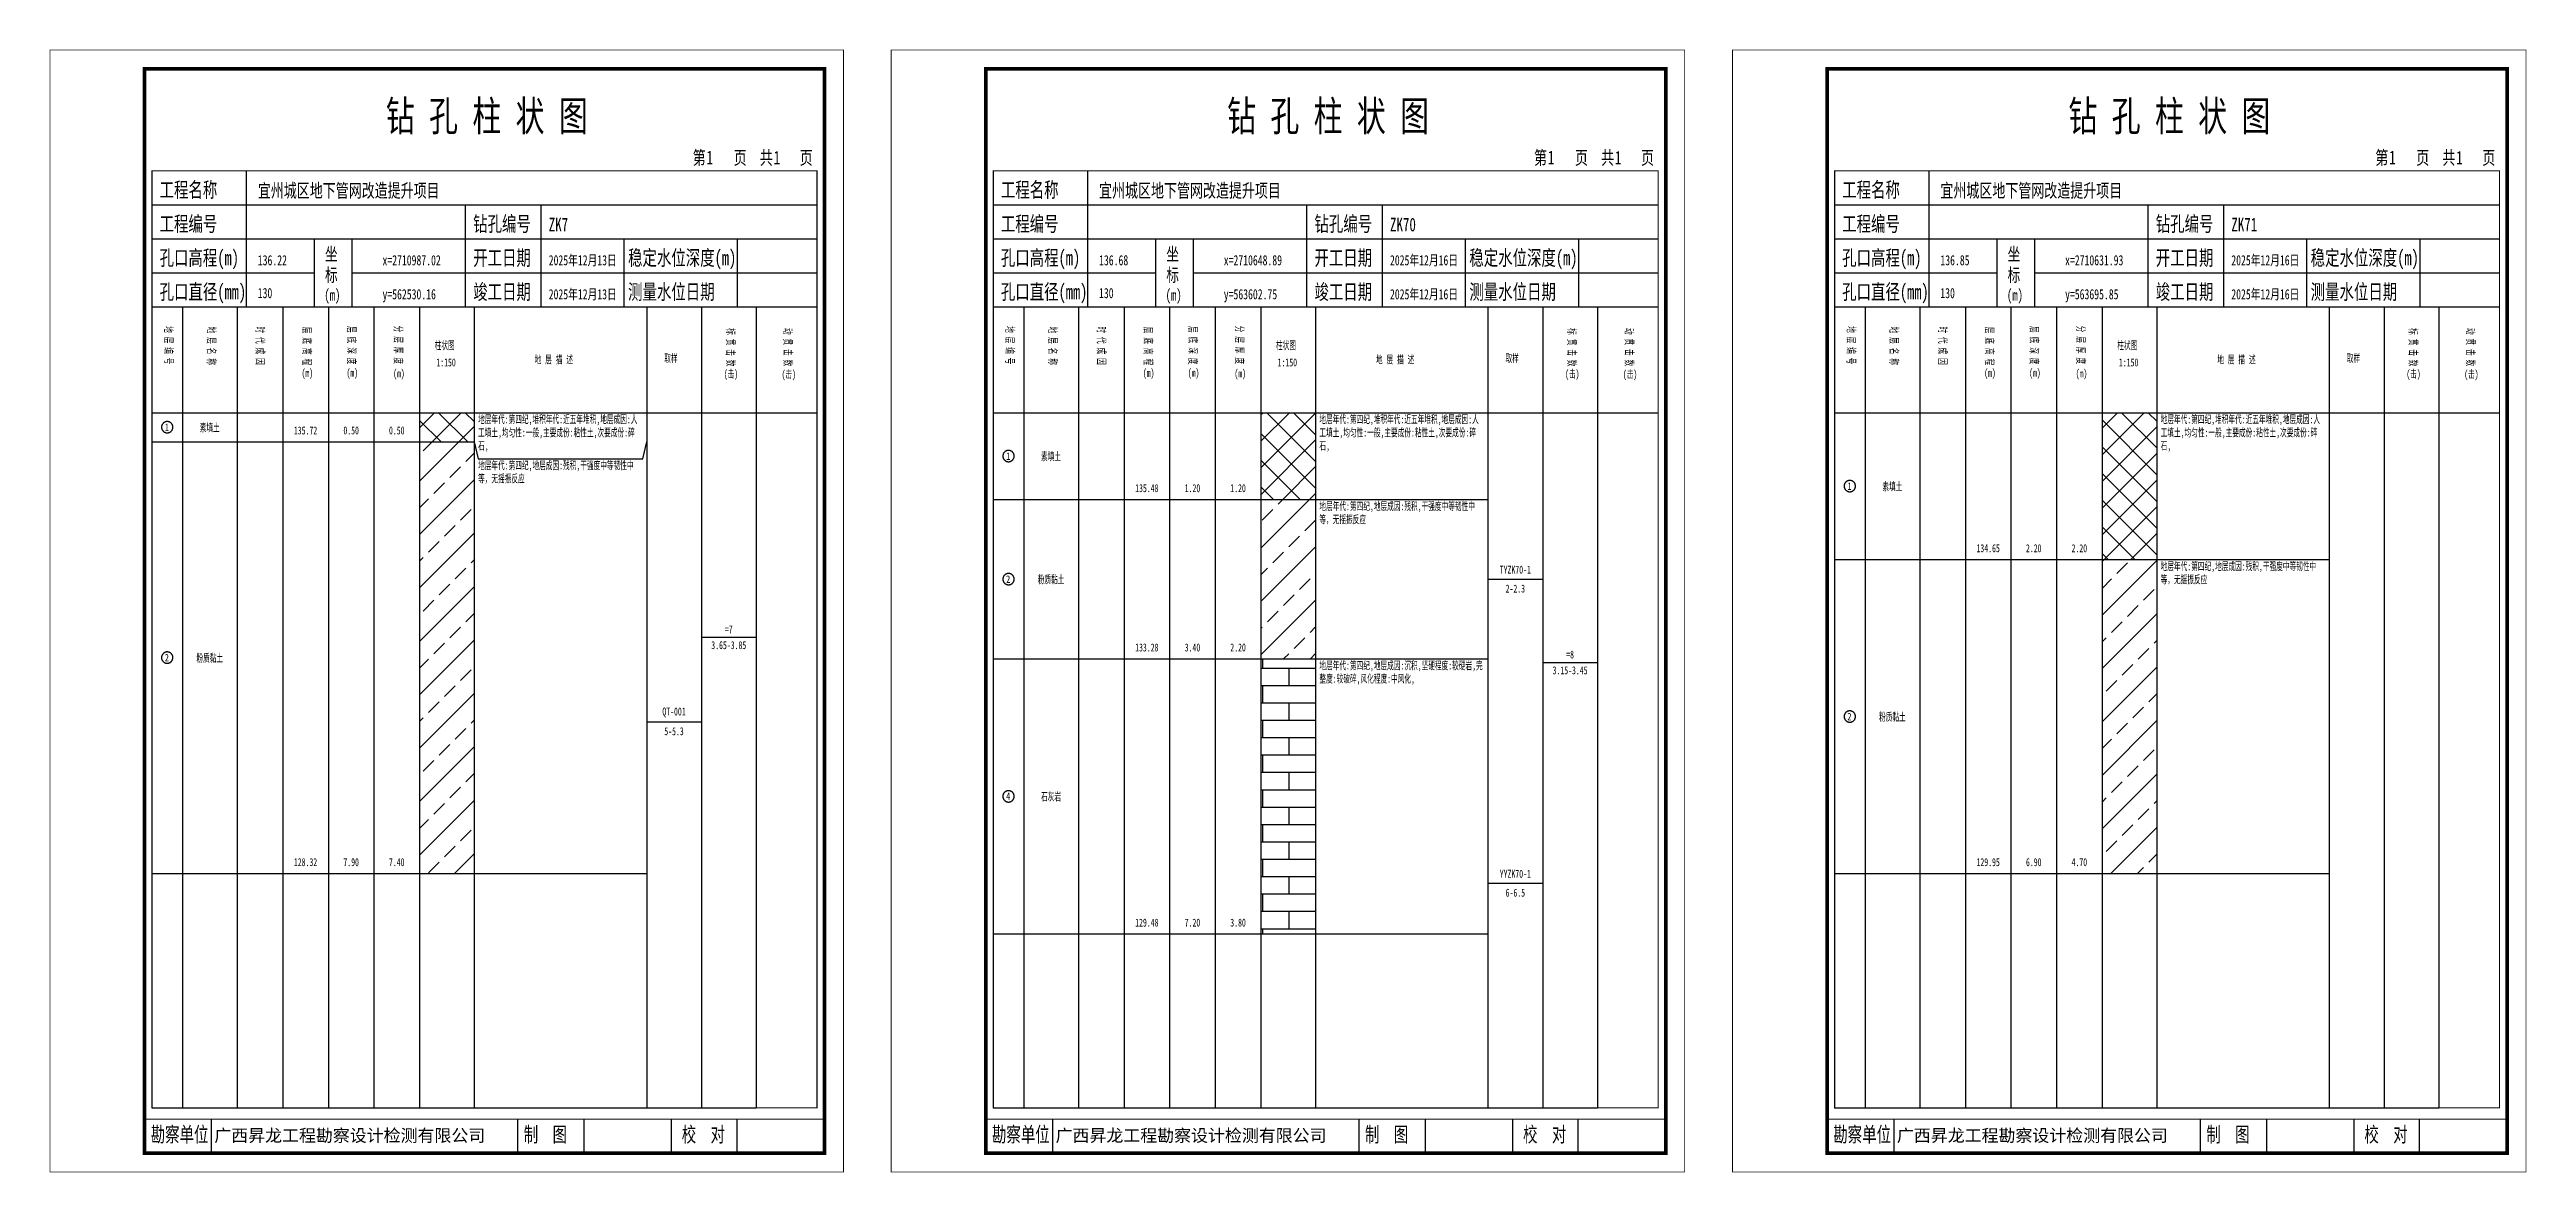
# Model space of a CAD drawing. Header units: millimetres. Extents: x 0 to 2711117, y 0 to 567555.
# Drawn here: x 74600 to 75255, y 0 to 297 of the extents above; entities that cross this region are included whole.
import ezdxf
from ezdxf.enums import TextEntityAlignment as Align

# ---------------------------------------------------------------- set-up
doc = ezdxf.new("R2010")
doc.units = ezdxf.units.MM
doc.layers.add('GICAD_POU_TEXTS', color=7, linetype='Continuous')
doc.layers.add('勘察点图例', color=7, linetype='Continuous')
doc.styles.add('HEAD_FONT', font='simfang.ttf', dxfattribs={"width": 0.6})
doc.styles.add('HEAD_FONT2', font='simfang.ttf', dxfattribs={"width": 0.6})
doc.styles.add('HT', font='simhei.ttf')
doc.styles.add('LZ_FONT', font='simfang.ttf', dxfattribs={"width": 0.7, "height": 8})
doc.styles.add('成果图图块', font='simfang.ttf', dxfattribs={"height": 2.5})
doc.styles.add('成果图表体', font='simfang.ttf', dxfattribs={"width": 0.6, "height": 2.1})
pattern_1 = [(45, (0, 0), (-3.5355339, 3.5355339), []), (135, (0, 0), (-3.5355339, -3.5355339), [])]
pattern_2 = [(45, (0, 0), (-7.0710678, 7.0710678), []), (45, (7.071, 0), (-7.0710678, 7.0710678), [4, -2])]

# ---------------------------------------------------------------- blocks, each defined once
blk = doc.blocks.new('ZK7')
for p, q in [((52, 229), (52, 265)), ((27, 256), (203, 256)), ((110, 229), (110, 256)), ((130, 229), (130, 256)), ((27, 247), (203, 247)), ((70, 229), (70, 247)), ((80, 229), (80, 247)), ((152, 229), (152, 247)), ((182, 229), (182, 247)), ((27, 238), (70, 238)), ((80, 238), (203, 238)), ((27, 229), (35.05, 229)), ((35.05, 229), (35.05, 17)), ((35.05, 229), (49.53, 229)), ((49.53, 229), (49.53, 17)), ((49.53, 229), (61.6, 229)), ((61.6, 229), (61.6, 17)), ((61.6, 229), (73.68, 229)), ((73.68, 229), (73.68, 17)), ((73.68, 229), (85.75, 229)), ((85.75, 229), (85.75, 17)), ((85.75, 229), (97.82, 229)), ((97.82, 229), (97.82, 17)), ((97.82, 229), (112.3, 229)), ((112.3, 229), (112.3, 17)), ((112.3, 229), (157.93, 229)), ((157.93, 229), (157.93, 17)), ((157.93, 229), (172.42, 229)), ((172.42, 229), (172.42, 17)), ((172.42, 229), (186.9, 229)), ((186.9, 229), (186.9, 17)), ((186.9, 229), (203, 229)), ((27, 201), (203, 201)), ((27, 17), (35.05, 17)), ((35.05, 17), (49.53, 17)), ((42.74, 4.95), (42.74, 13.95)), ((42.74, 4.95), (42.74, 13.95)), ((49.53, 17), (61.6, 17)), ((61.6, 17), (73.68, 17)), ((73.68, 17), (85.75, 17)), ((85.75, 17), (97.82, 17)), ((97.82, 17), (112.3, 17)), ((112.3, 17), (157.93, 17)), ((123.83, 4.95), (123.83, 13.95)), ((141.38, 4.95), (141.38, 13.95)), ((157.93, 17), (172.42, 17)), ((164.48, 4.95), (164.48, 13.95)), ((172.42, 17), (186.9, 17)), ((181.84, 4.95), (181.84, 13.95)), ((181.84, 4.95), (181.84, 13.95))]:
    blk.add_line(p, q)
for points, const_width in [([(0, 0), (210, 0), (210, 297), (0, 297)], 0.25), ([(25, 5), (205, 5), (205, 292), (25, 292)], 1), ([(27, 265), (203, 265), (203, 17), (27, 17)], 0.3)]:
    blk.add_lwpolyline(points, close=True, dxfattribs=dict(const_width=const_width))
at = {"const_width": 0.3}
for points in [[(27, 229), (203, 229)], [(25, 14), (205, 14)]]:
    blk.add_lwpolyline(points, dxfattribs=at)
at = {"style": 'LZ_FONT', "width": 0.7}
for s, height, p in [('钻 孔 柱 状 图', 8, (88.9, 275.54)), ('第', 3.6, (170.12, 266.7)), ('1', 3.6, (173.78, 266.75)), ('页', 3.6, (180.96, 266.7)), ('共', 3.6, (187.88, 266.7)), ('1', 3.6, (191.54, 266.7)), ('页', 3.6, (198.44, 266.7)), ('工程名称', 4, (29, 258)), ('宜州城区地下管网改造提升项目', 3.6, (55, 258)), ('工程编号', 4, (29, 249)), ('钻孔编号', 4, (112, 249)), ('ZK7', 3.6, (132, 249)), ('孔口高程(m)', 4, (29, 240)), ('136.22', 2.7, (55, 240)), ('坐', 3.5, (72.79, 241.24)), ('x=2710987.02', 2.7, (88, 240)), ('开工日期', 4, (112, 240)), ('2025年12月13日', 2.7, (132, 240)), ('稳定水位深度(m)', 4, (153, 240)), ('标', 3.5, (72.79, 235.7)), ('孔口直径(mm)', 4, (29, 231)), ('130', 2.7, (54.98, 231.31)), ('(m) ', 3, (72.59, 230.65)), ('y=562530.16', 2.7, (88, 231)), ('竣工日期', 4, (112, 231)), ('2025年12月13日', 2.7, (132, 231)), ('测量水位日期', 4, (153, 231)), ('勘察单位', 4, (26.65, 7.95)), ('制  图', 4, (125.4, 7.95)), ('校  对', 4, (167.22, 7.95))]:
    blk.add_text(s, height=height, dxfattribs=at).set_placement(p)
at = {"style": 'HT'}
blk.add_text('广西昇龙工程勘察设计检测有限公司', height=3.2865, dxfattribs=at).set_placement((43.48, 8.02))
at = {"char_height": 2.1, "width": 22.806, "attachment_point": 1, "rotation": 270, "style": 'HEAD_FONT'}
for s, insert in [('地 层 编 号', (32.46, 223.92)), ('地 层 名 称', (43.79, 223.76)), ('时 代 成 因', (56.67, 223.83)), ('层 底 高 程', (69.07, 223.71)), ('层 底 深 度', (80.9, 223.91)), ('分 层 厚 度', (93.26, 224.01)), ('标 贯 击 数', (181.21, 223.37)), ('动 贯 击 数', (196.38, 223.43))]:
    blk.add_mtext(s, dxfattribs=dict(at, insert=insert))
at = {"char_height": 2.1, "attachment_point": 1}
for s, insert, width, style in [('柱状图', (101.82, 219.87), 7.855, 'HEAD_FONT2'), ('地 层 描 述', (128.29, 216.11), 22.0781, 'HEAD_FONT2'), ('取样', (162.58, 216.44), 7.855, 'HEAD_FONT2'), ('(m)', (66.58, 212.56), 4.7944, 'HEAD_FONT'), ('(m)', (78.47, 212.61), 4.7944, 'HEAD_FONT'), ('(m)', (90.81, 212.43), 4.7944, 'HEAD_FONT'), ('1:150', (102.26, 215.36), 6.9223, 'HEAD_FONT2'), ('(击)', (178.33, 212.31), 7.855, 'HEAD_FONT2'), ('(击)', (193.64, 212.22), 7.855, 'HEAD_FONT2')]:
    blk.add_mtext(s, dxfattribs=dict(at, insert=insert, width=width, style=style))
blk = doc.blocks.new('ZK7_0')
at = {"color": 7}
blk.add_polyline3d([(-1.5, 0.02, 0), (-1.5, -0.06, 0), (-1.49, -0.13, 0), (-1.48, -0.2, 0), (-1.47, -0.28, 0), (-1.46, -0.35, 0), (-1.44, -0.42, 0), (-1.41, -0.49, 0), (-1.39, -0.56, 0), (-1.36, -0.63, 0), (-1.32, -0.69, 0), (-1.29, -0.76, 0), (-1.25, -0.82, 0), (-1.2, -0.88, 0), (-1.16, -0.94, 0), (-1.11, -0.99, 0), (-1.06, -1.04, 0), (-1.01, -1.1, 0), (-0.95, -1.14, 0), (-0.89, -1.19, 0), (-0.83, -1.23, 0), (-0.77, -1.27, 0), (-0.71, -1.31, 0), (-0.64, -1.34, 0), (-0.57, -1.37, 0), (-0.51, -1.4, 0), (-0.44, -1.42, 0), (-0.36, -1.44, 0), (-0.29, -1.46, 0), (-0.22, -1.47, 0), (-0.15, -1.48, 0), (-0.07, -1.48, 0), (0, -1.48, 0), (0.07, -1.48, 0), (0.15, -1.48, 0), (0.22, -1.47, 0), (0.29, -1.46, 0), (0.36, -1.44, 0), (0.44, -1.42, 0), (0.51, -1.4, 0), (0.57, -1.37, 0), (0.64, -1.34, 0), (0.71, -1.31, 0), (0.77, -1.27, 0), (0.83, -1.23, 0), (0.89, -1.19, 0), (0.95, -1.14, 0), (1.01, -1.1, 0), (1.06, -1.04, 0), (1.11, -0.99, 0), (1.16, -0.94, 0), (1.2, -0.88, 0), (1.25, -0.82, 0), (1.29, -0.76, 0), (1.32, -0.69, 0), (1.36, -0.63, 0), (1.39, -0.56, 0), (1.41, -0.49, 0), (1.44, -0.42, 0), (1.46, -0.35, 0), (1.47, -0.28, 0), (1.48, -0.2, 0), (1.49, -0.13, 0), (1.5, -0.06, 0), (1.5, 0.02, 0), (1.5, 0.09, 0), (1.49, 0.16, 0), (1.48, 0.24, 0), (1.47, 0.31, 0), (1.46, 0.38, 0), (1.44, 0.45, 0), (1.41, 0.52, 0), (1.39, 0.59, 0), (1.36, 0.66, 0), (1.32, 0.72, 0), (1.29, 0.79, 0), (1.25, 0.85, 0), (1.2, 0.91, 0), (1.16, 0.97, 0), (1.11, 1.02, 0), (1.06, 1.08, 0), (1.01, 1.13, 0), (0.95, 1.18, 0), (0.89, 1.22, 0), (0.83, 1.26, 0), (0.77, 1.3, 0), (0.71, 1.34, 0), (0.64, 1.37, 0), (0.57, 1.4, 0), (0.51, 1.43, 0), (0.44, 1.45, 0), (0.36, 1.47, 0), (0.29, 1.49, 0), (0.22, 1.5, 0), (0.15, 1.51, 0), (0.07, 1.51, 0), (0, 1.52, 0), (-0.07, 1.51, 0), (-0.15, 1.51, 0), (-0.22, 1.5, 0), (-0.29, 1.49, 0), (-0.36, 1.47, 0), (-0.44, 1.45, 0), (-0.51, 1.43, 0), (-0.57, 1.4, 0), (-0.64, 1.37, 0), (-0.71, 1.34, 0), (-0.77, 1.3, 0), (-0.83, 1.26, 0), (-0.89, 1.22, 0), (-0.95, 1.18, 0), (-1.01, 1.13, 0), (-1.06, 1.08, 0), (-1.11, 1.02, 0), (-1.16, 0.97, 0), (-1.2, 0.91, 0), (-1.25, 0.85, 0), (-1.29, 0.79, 0), (-1.32, 0.72, 0), (-1.36, 0.66, 0), (-1.39, 0.59, 0), (-1.41, 0.52, 0), (-1.44, 0.45, 0), (-1.46, 0.38, 0), (-1.47, 0.31, 0), (-1.48, 0.24, 0), (-1.49, 0.16, 0), (-1.5, 0.09, 0), (-1.5, 0.02, 0)], dxfattribs=at)
at = {"layer": 'GICAD_POU_TEXTS', "color": 7, "style": '成果图图块', "width": 0.7}
blk.add_text('1', height=2, dxfattribs=at).set_placement((-0.09, -0.99), align=Align.CENTER)
blk = doc.blocks.new('ZK7_1')
at = {"color": 7}
blk.add_polyline3d([(-1.5, 0.02, 0), (-1.5, -0.06, 0), (-1.49, -0.13, 0), (-1.48, -0.2, 0), (-1.47, -0.28, 0), (-1.46, -0.35, 0), (-1.44, -0.42, 0), (-1.41, -0.49, 0), (-1.39, -0.56, 0), (-1.36, -0.63, 0), (-1.32, -0.69, 0), (-1.29, -0.76, 0), (-1.25, -0.82, 0), (-1.2, -0.88, 0), (-1.16, -0.94, 0), (-1.11, -0.99, 0), (-1.06, -1.04, 0), (-1.01, -1.1, 0), (-0.95, -1.14, 0), (-0.89, -1.19, 0), (-0.83, -1.23, 0), (-0.77, -1.27, 0), (-0.71, -1.31, 0), (-0.64, -1.34, 0), (-0.57, -1.37, 0), (-0.51, -1.4, 0), (-0.44, -1.42, 0), (-0.36, -1.44, 0), (-0.29, -1.46, 0), (-0.22, -1.47, 0), (-0.15, -1.48, 0), (-0.07, -1.48, 0), (0, -1.48, 0), (0.07, -1.48, 0), (0.15, -1.48, 0), (0.22, -1.47, 0), (0.29, -1.46, 0), (0.36, -1.44, 0), (0.44, -1.42, 0), (0.51, -1.4, 0), (0.57, -1.37, 0), (0.64, -1.34, 0), (0.71, -1.31, 0), (0.77, -1.27, 0), (0.83, -1.23, 0), (0.89, -1.19, 0), (0.95, -1.14, 0), (1.01, -1.1, 0), (1.06, -1.04, 0), (1.11, -0.99, 0), (1.16, -0.94, 0), (1.2, -0.88, 0), (1.25, -0.82, 0), (1.29, -0.76, 0), (1.32, -0.69, 0), (1.36, -0.63, 0), (1.39, -0.56, 0), (1.41, -0.49, 0), (1.44, -0.42, 0), (1.46, -0.35, 0), (1.47, -0.28, 0), (1.48, -0.2, 0), (1.49, -0.13, 0), (1.5, -0.06, 0), (1.5, 0.02, 0), (1.5, 0.09, 0), (1.49, 0.16, 0), (1.48, 0.24, 0), (1.47, 0.31, 0), (1.46, 0.38, 0), (1.44, 0.45, 0), (1.41, 0.52, 0), (1.39, 0.59, 0), (1.36, 0.66, 0), (1.32, 0.72, 0), (1.29, 0.79, 0), (1.25, 0.85, 0), (1.2, 0.91, 0), (1.16, 0.97, 0), (1.11, 1.02, 0), (1.06, 1.08, 0), (1.01, 1.13, 0), (0.95, 1.18, 0), (0.89, 1.22, 0), (0.83, 1.26, 0), (0.77, 1.3, 0), (0.71, 1.34, 0), (0.64, 1.37, 0), (0.57, 1.4, 0), (0.51, 1.43, 0), (0.44, 1.45, 0), (0.36, 1.47, 0), (0.29, 1.49, 0), (0.22, 1.5, 0), (0.15, 1.51, 0), (0.07, 1.51, 0), (0, 1.52, 0), (-0.07, 1.51, 0), (-0.15, 1.51, 0), (-0.22, 1.5, 0), (-0.29, 1.49, 0), (-0.36, 1.47, 0), (-0.44, 1.45, 0), (-0.51, 1.43, 0), (-0.57, 1.4, 0), (-0.64, 1.37, 0), (-0.71, 1.34, 0), (-0.77, 1.3, 0), (-0.83, 1.26, 0), (-0.89, 1.22, 0), (-0.95, 1.18, 0), (-1.01, 1.13, 0), (-1.06, 1.08, 0), (-1.11, 1.02, 0), (-1.16, 0.97, 0), (-1.2, 0.91, 0), (-1.25, 0.85, 0), (-1.29, 0.79, 0), (-1.32, 0.72, 0), (-1.36, 0.66, 0), (-1.39, 0.59, 0), (-1.41, 0.52, 0), (-1.44, 0.45, 0), (-1.46, 0.38, 0), (-1.47, 0.31, 0), (-1.48, 0.24, 0), (-1.49, 0.16, 0), (-1.5, 0.09, 0), (-1.5, 0.02, 0)], dxfattribs=at)
at = {"layer": 'GICAD_POU_TEXTS', "color": 7, "style": '成果图图块', "width": 0.7}
blk.add_text('2', height=2, dxfattribs=at).set_placement((-0.09, -0.99), align=Align.CENTER)
blk = doc.blocks.new('ZK70')
for p, q in [((52, 229), (52, 265)), ((27, 256), (203, 256)), ((110, 229), (110, 256)), ((130, 229), (130, 256)), ((27, 247), (203, 247)), ((70, 229), (70, 247)), ((80, 229), (80, 247)), ((152, 229), (152, 247)), ((182, 229), (182, 247)), ((27, 238), (70, 238)), ((80, 238), (203, 238)), ((27, 229), (35.05, 229)), ((35.05, 229), (35.05, 17)), ((35.05, 229), (49.53, 229)), ((49.53, 229), (49.53, 17)), ((49.53, 229), (61.6, 229)), ((61.6, 229), (61.6, 17)), ((61.6, 229), (73.68, 229)), ((73.68, 229), (73.68, 17)), ((73.68, 229), (85.75, 229)), ((85.75, 229), (85.75, 17)), ((85.75, 229), (97.82, 229)), ((97.82, 229), (97.82, 17)), ((97.82, 229), (112.3, 229)), ((112.3, 229), (112.3, 17)), ((112.3, 229), (157.93, 229)), ((157.93, 229), (157.93, 17)), ((157.93, 229), (172.42, 229)), ((172.42, 229), (172.42, 17)), ((172.42, 229), (186.9, 229)), ((186.9, 229), (186.9, 17)), ((186.9, 229), (203, 229)), ((27, 201), (203, 201)), ((27, 17), (35.05, 17)), ((35.05, 17), (49.53, 17)), ((42.74, 4.95), (42.74, 13.95)), ((42.74, 4.95), (42.74, 13.95)), ((49.53, 17), (61.6, 17)), ((61.6, 17), (73.68, 17)), ((73.68, 17), (85.75, 17)), ((85.75, 17), (97.82, 17)), ((97.82, 17), (112.3, 17)), ((112.3, 17), (157.93, 17)), ((123.83, 4.95), (123.83, 13.95)), ((141.38, 4.95), (141.38, 13.95)), ((157.93, 17), (172.42, 17)), ((164.48, 4.95), (164.48, 13.95)), ((172.42, 17), (186.9, 17)), ((181.84, 4.95), (181.84, 13.95)), ((181.84, 4.95), (181.84, 13.95))]:
    blk.add_line(p, q)
for points, const_width in [([(0, 0), (210, 0), (210, 297), (0, 297)], 0.25), ([(25, 5), (205, 5), (205, 292), (25, 292)], 1), ([(27, 265), (203, 265), (203, 17), (27, 17)], 0.3)]:
    blk.add_lwpolyline(points, close=True, dxfattribs=dict(const_width=const_width))
at = {"const_width": 0.3}
for points in [[(27, 229), (203, 229)], [(25, 14), (205, 14)]]:
    blk.add_lwpolyline(points, dxfattribs=at)
at = {"style": 'LZ_FONT', "width": 0.7}
for s, height, p in [('钻 孔 柱 状 图', 8, (88.9, 275.54)), ('第', 3.6, (170.12, 266.7)), ('1', 3.6, (173.78, 266.75)), ('页', 3.6, (180.96, 266.7)), ('共', 3.6, (187.88, 266.7)), ('1', 3.6, (191.54, 266.7)), ('页', 3.6, (198.44, 266.7)), ('工程名称', 4, (29, 258)), ('宜州城区地下管网改造提升项目', 3.6, (55, 258)), ('工程编号', 4, (29, 249)), ('钻孔编号', 4, (112, 249)), ('ZK70', 3.6, (132, 249)), ('孔口高程(m)', 4, (29, 240)), ('136.68', 2.7, (55, 240)), ('坐', 3.5, (72.79, 241.24)), ('x=2710648.89', 2.7, (88, 240)), ('开工日期', 4, (112, 240)), ('2025年12月16日', 2.7, (132, 240)), ('稳定水位深度(m)', 4, (153, 240)), ('标', 3.5, (72.79, 235.7)), ('孔口直径(mm)', 4, (29, 231)), ('130', 2.7, (54.98, 231.31)), ('(m) ', 3, (72.59, 230.65)), ('y=563602.75', 2.7, (88, 231)), ('竣工日期', 4, (112, 231)), ('2025年12月16日', 2.7, (132, 231)), ('测量水位日期', 4, (153, 231)), ('勘察单位', 4, (26.65, 7.95)), ('制  图', 4, (125.4, 7.95)), ('校  对', 4, (167.22, 7.95))]:
    blk.add_text(s, height=height, dxfattribs=at).set_placement(p)
at = {"style": 'HT'}
blk.add_text('广西昇龙工程勘察设计检测有限公司', height=3.2865, dxfattribs=at).set_placement((43.48, 8.02))
at = {"char_height": 2.1, "width": 22.806, "attachment_point": 1, "rotation": 270, "style": 'HEAD_FONT'}
for s, insert in [('地 层 编 号', (32.46, 223.92)), ('地 层 名 称', (43.79, 223.76)), ('时 代 成 因', (56.67, 223.83)), ('层 底 高 程', (69.07, 223.71)), ('层 底 深 度', (80.9, 223.91)), ('分 层 厚 度', (93.26, 224.01)), ('标 贯 击 数', (181.21, 223.37)), ('动 贯 击 数', (196.38, 223.43))]:
    blk.add_mtext(s, dxfattribs=dict(at, insert=insert))
at = {"char_height": 2.1, "attachment_point": 1}
for s, insert, width, style in [('柱状图', (101.82, 219.87), 7.855, 'HEAD_FONT2'), ('地 层 描 述', (128.29, 216.11), 22.0781, 'HEAD_FONT2'), ('取样', (162.58, 216.44), 7.855, 'HEAD_FONT2'), ('(m)', (66.58, 212.56), 4.7944, 'HEAD_FONT'), ('(m)', (78.47, 212.61), 4.7944, 'HEAD_FONT'), ('(m)', (90.81, 212.43), 4.7944, 'HEAD_FONT'), ('1:150', (102.26, 215.36), 6.9223, 'HEAD_FONT2'), ('(击)', (178.33, 212.31), 7.855, 'HEAD_FONT2'), ('(击)', (193.64, 212.22), 7.855, 'HEAD_FONT2')]:
    blk.add_mtext(s, dxfattribs=dict(at, insert=insert, width=width, style=style))
blk = doc.blocks.new('ZK70_0')
at = {"color": 7}
blk.add_polyline3d([(-1.5, 0.02, 0), (-1.5, -0.06, 0), (-1.49, -0.13, 0), (-1.48, -0.2, 0), (-1.47, -0.28, 0), (-1.46, -0.35, 0), (-1.44, -0.42, 0), (-1.41, -0.49, 0), (-1.39, -0.56, 0), (-1.36, -0.63, 0), (-1.32, -0.69, 0), (-1.29, -0.76, 0), (-1.25, -0.82, 0), (-1.2, -0.88, 0), (-1.16, -0.94, 0), (-1.11, -0.99, 0), (-1.06, -1.04, 0), (-1.01, -1.1, 0), (-0.95, -1.14, 0), (-0.89, -1.19, 0), (-0.83, -1.23, 0), (-0.77, -1.27, 0), (-0.71, -1.31, 0), (-0.64, -1.34, 0), (-0.57, -1.37, 0), (-0.51, -1.4, 0), (-0.44, -1.42, 0), (-0.36, -1.44, 0), (-0.29, -1.46, 0), (-0.22, -1.47, 0), (-0.15, -1.48, 0), (-0.07, -1.48, 0), (0, -1.48, 0), (0.07, -1.48, 0), (0.15, -1.48, 0), (0.22, -1.47, 0), (0.29, -1.46, 0), (0.36, -1.44, 0), (0.44, -1.42, 0), (0.51, -1.4, 0), (0.57, -1.37, 0), (0.64, -1.34, 0), (0.71, -1.31, 0), (0.77, -1.27, 0), (0.83, -1.23, 0), (0.89, -1.19, 0), (0.95, -1.14, 0), (1.01, -1.1, 0), (1.06, -1.04, 0), (1.11, -0.99, 0), (1.16, -0.94, 0), (1.2, -0.88, 0), (1.25, -0.82, 0), (1.29, -0.76, 0), (1.32, -0.69, 0), (1.36, -0.63, 0), (1.39, -0.56, 0), (1.41, -0.49, 0), (1.44, -0.42, 0), (1.46, -0.35, 0), (1.47, -0.28, 0), (1.48, -0.2, 0), (1.49, -0.13, 0), (1.5, -0.06, 0), (1.5, 0.02, 0), (1.5, 0.09, 0), (1.49, 0.16, 0), (1.48, 0.24, 0), (1.47, 0.31, 0), (1.46, 0.38, 0), (1.44, 0.45, 0), (1.41, 0.52, 0), (1.39, 0.59, 0), (1.36, 0.66, 0), (1.32, 0.72, 0), (1.29, 0.79, 0), (1.25, 0.85, 0), (1.2, 0.91, 0), (1.16, 0.97, 0), (1.11, 1.02, 0), (1.06, 1.08, 0), (1.01, 1.13, 0), (0.95, 1.18, 0), (0.89, 1.22, 0), (0.83, 1.26, 0), (0.77, 1.3, 0), (0.71, 1.34, 0), (0.64, 1.37, 0), (0.57, 1.4, 0), (0.51, 1.43, 0), (0.44, 1.45, 0), (0.36, 1.47, 0), (0.29, 1.49, 0), (0.22, 1.5, 0), (0.15, 1.51, 0), (0.07, 1.51, 0), (0, 1.52, 0), (-0.07, 1.51, 0), (-0.15, 1.51, 0), (-0.22, 1.5, 0), (-0.29, 1.49, 0), (-0.36, 1.47, 0), (-0.44, 1.45, 0), (-0.51, 1.43, 0), (-0.57, 1.4, 0), (-0.64, 1.37, 0), (-0.71, 1.34, 0), (-0.77, 1.3, 0), (-0.83, 1.26, 0), (-0.89, 1.22, 0), (-0.95, 1.18, 0), (-1.01, 1.13, 0), (-1.06, 1.08, 0), (-1.11, 1.02, 0), (-1.16, 0.97, 0), (-1.2, 0.91, 0), (-1.25, 0.85, 0), (-1.29, 0.79, 0), (-1.32, 0.72, 0), (-1.36, 0.66, 0), (-1.39, 0.59, 0), (-1.41, 0.52, 0), (-1.44, 0.45, 0), (-1.46, 0.38, 0), (-1.47, 0.31, 0), (-1.48, 0.24, 0), (-1.49, 0.16, 0), (-1.5, 0.09, 0), (-1.5, 0.02, 0)], dxfattribs=at)
at = {"layer": 'GICAD_POU_TEXTS', "color": 7, "style": '成果图图块', "width": 0.7}
blk.add_text('1', height=2, dxfattribs=at).set_placement((-0.09, -0.99), align=Align.CENTER)
blk = doc.blocks.new('ZK70_1')
at = {"color": 7}
blk.add_polyline3d([(-1.5, 0.02, 0), (-1.5, -0.06, 0), (-1.49, -0.13, 0), (-1.48, -0.2, 0), (-1.47, -0.28, 0), (-1.46, -0.35, 0), (-1.44, -0.42, 0), (-1.41, -0.49, 0), (-1.39, -0.56, 0), (-1.36, -0.63, 0), (-1.32, -0.69, 0), (-1.29, -0.76, 0), (-1.25, -0.82, 0), (-1.2, -0.88, 0), (-1.16, -0.94, 0), (-1.11, -0.99, 0), (-1.06, -1.04, 0), (-1.01, -1.1, 0), (-0.95, -1.14, 0), (-0.89, -1.19, 0), (-0.83, -1.23, 0), (-0.77, -1.27, 0), (-0.71, -1.31, 0), (-0.64, -1.34, 0), (-0.57, -1.37, 0), (-0.51, -1.4, 0), (-0.44, -1.42, 0), (-0.36, -1.44, 0), (-0.29, -1.46, 0), (-0.22, -1.47, 0), (-0.15, -1.48, 0), (-0.07, -1.48, 0), (0, -1.48, 0), (0.07, -1.48, 0), (0.15, -1.48, 0), (0.22, -1.47, 0), (0.29, -1.46, 0), (0.36, -1.44, 0), (0.44, -1.42, 0), (0.51, -1.4, 0), (0.57, -1.37, 0), (0.64, -1.34, 0), (0.71, -1.31, 0), (0.77, -1.27, 0), (0.83, -1.23, 0), (0.89, -1.19, 0), (0.95, -1.14, 0), (1.01, -1.1, 0), (1.06, -1.04, 0), (1.11, -0.99, 0), (1.16, -0.94, 0), (1.2, -0.88, 0), (1.25, -0.82, 0), (1.29, -0.76, 0), (1.32, -0.69, 0), (1.36, -0.63, 0), (1.39, -0.56, 0), (1.41, -0.49, 0), (1.44, -0.42, 0), (1.46, -0.35, 0), (1.47, -0.28, 0), (1.48, -0.2, 0), (1.49, -0.13, 0), (1.5, -0.06, 0), (1.5, 0.02, 0), (1.5, 0.09, 0), (1.49, 0.16, 0), (1.48, 0.24, 0), (1.47, 0.31, 0), (1.46, 0.38, 0), (1.44, 0.45, 0), (1.41, 0.52, 0), (1.39, 0.59, 0), (1.36, 0.66, 0), (1.32, 0.72, 0), (1.29, 0.79, 0), (1.25, 0.85, 0), (1.2, 0.91, 0), (1.16, 0.97, 0), (1.11, 1.02, 0), (1.06, 1.08, 0), (1.01, 1.13, 0), (0.95, 1.18, 0), (0.89, 1.22, 0), (0.83, 1.26, 0), (0.77, 1.3, 0), (0.71, 1.34, 0), (0.64, 1.37, 0), (0.57, 1.4, 0), (0.51, 1.43, 0), (0.44, 1.45, 0), (0.36, 1.47, 0), (0.29, 1.49, 0), (0.22, 1.5, 0), (0.15, 1.51, 0), (0.07, 1.51, 0), (0, 1.52, 0), (-0.07, 1.51, 0), (-0.15, 1.51, 0), (-0.22, 1.5, 0), (-0.29, 1.49, 0), (-0.36, 1.47, 0), (-0.44, 1.45, 0), (-0.51, 1.43, 0), (-0.57, 1.4, 0), (-0.64, 1.37, 0), (-0.71, 1.34, 0), (-0.77, 1.3, 0), (-0.83, 1.26, 0), (-0.89, 1.22, 0), (-0.95, 1.18, 0), (-1.01, 1.13, 0), (-1.06, 1.08, 0), (-1.11, 1.02, 0), (-1.16, 0.97, 0), (-1.2, 0.91, 0), (-1.25, 0.85, 0), (-1.29, 0.79, 0), (-1.32, 0.72, 0), (-1.36, 0.66, 0), (-1.39, 0.59, 0), (-1.41, 0.52, 0), (-1.44, 0.45, 0), (-1.46, 0.38, 0), (-1.47, 0.31, 0), (-1.48, 0.24, 0), (-1.49, 0.16, 0), (-1.5, 0.09, 0), (-1.5, 0.02, 0)], dxfattribs=at)
at = {"layer": 'GICAD_POU_TEXTS', "color": 7, "style": '成果图图块', "width": 0.7}
blk.add_text('2', height=2, dxfattribs=at).set_placement((-0.09, -0.99), align=Align.CENTER)
blk = doc.blocks.new('ZK70_2')
at = {"color": 7}
blk.add_polyline3d([(-1.5, 0.02, 0), (-1.5, -0.06, 0), (-1.49, -0.13, 0), (-1.48, -0.2, 0), (-1.47, -0.28, 0), (-1.46, -0.35, 0), (-1.44, -0.42, 0), (-1.41, -0.49, 0), (-1.39, -0.56, 0), (-1.36, -0.63, 0), (-1.32, -0.69, 0), (-1.29, -0.76, 0), (-1.25, -0.82, 0), (-1.2, -0.88, 0), (-1.16, -0.94, 0), (-1.11, -0.99, 0), (-1.06, -1.04, 0), (-1.01, -1.1, 0), (-0.95, -1.14, 0), (-0.89, -1.19, 0), (-0.83, -1.23, 0), (-0.77, -1.27, 0), (-0.71, -1.31, 0), (-0.64, -1.34, 0), (-0.57, -1.37, 0), (-0.51, -1.4, 0), (-0.44, -1.42, 0), (-0.36, -1.44, 0), (-0.29, -1.46, 0), (-0.22, -1.47, 0), (-0.15, -1.48, 0), (-0.07, -1.48, 0), (0, -1.48, 0), (0.07, -1.48, 0), (0.15, -1.48, 0), (0.22, -1.47, 0), (0.29, -1.46, 0), (0.36, -1.44, 0), (0.44, -1.42, 0), (0.51, -1.4, 0), (0.57, -1.37, 0), (0.64, -1.34, 0), (0.71, -1.31, 0), (0.77, -1.27, 0), (0.83, -1.23, 0), (0.89, -1.19, 0), (0.95, -1.14, 0), (1.01, -1.1, 0), (1.06, -1.04, 0), (1.11, -0.99, 0), (1.16, -0.94, 0), (1.2, -0.88, 0), (1.25, -0.82, 0), (1.29, -0.76, 0), (1.32, -0.69, 0), (1.36, -0.63, 0), (1.39, -0.56, 0), (1.41, -0.49, 0), (1.44, -0.42, 0), (1.46, -0.35, 0), (1.47, -0.28, 0), (1.48, -0.2, 0), (1.49, -0.13, 0), (1.5, -0.06, 0), (1.5, 0.02, 0), (1.5, 0.09, 0), (1.49, 0.16, 0), (1.48, 0.24, 0), (1.47, 0.31, 0), (1.46, 0.38, 0), (1.44, 0.45, 0), (1.41, 0.52, 0), (1.39, 0.59, 0), (1.36, 0.66, 0), (1.32, 0.72, 0), (1.29, 0.79, 0), (1.25, 0.85, 0), (1.2, 0.91, 0), (1.16, 0.97, 0), (1.11, 1.02, 0), (1.06, 1.08, 0), (1.01, 1.13, 0), (0.95, 1.18, 0), (0.89, 1.22, 0), (0.83, 1.26, 0), (0.77, 1.3, 0), (0.71, 1.34, 0), (0.64, 1.37, 0), (0.57, 1.4, 0), (0.51, 1.43, 0), (0.44, 1.45, 0), (0.36, 1.47, 0), (0.29, 1.49, 0), (0.22, 1.5, 0), (0.15, 1.51, 0), (0.07, 1.51, 0), (0, 1.52, 0), (-0.07, 1.51, 0), (-0.15, 1.51, 0), (-0.22, 1.5, 0), (-0.29, 1.49, 0), (-0.36, 1.47, 0), (-0.44, 1.45, 0), (-0.51, 1.43, 0), (-0.57, 1.4, 0), (-0.64, 1.37, 0), (-0.71, 1.34, 0), (-0.77, 1.3, 0), (-0.83, 1.26, 0), (-0.89, 1.22, 0), (-0.95, 1.18, 0), (-1.01, 1.13, 0), (-1.06, 1.08, 0), (-1.11, 1.02, 0), (-1.16, 0.97, 0), (-1.2, 0.91, 0), (-1.25, 0.85, 0), (-1.29, 0.79, 0), (-1.32, 0.72, 0), (-1.36, 0.66, 0), (-1.39, 0.59, 0), (-1.41, 0.52, 0), (-1.44, 0.45, 0), (-1.46, 0.38, 0), (-1.47, 0.31, 0), (-1.48, 0.24, 0), (-1.49, 0.16, 0), (-1.5, 0.09, 0), (-1.5, 0.02, 0)], dxfattribs=at)
at = {"layer": 'GICAD_POU_TEXTS', "color": 7, "style": '成果图图块', "width": 0.7}
blk.add_text('4', height=2, dxfattribs=at).set_placement((-0.09, -0.99), align=Align.CENTER)
blk = doc.blocks.new('ZK71')
for p, q in [((52, 229), (52, 265)), ((27, 256), (203, 256)), ((110, 229), (110, 256)), ((130, 229), (130, 256)), ((27, 247), (203, 247)), ((70, 229), (70, 247)), ((80, 229), (80, 247)), ((152, 229), (152, 247)), ((182, 229), (182, 247)), ((27, 238), (70, 238)), ((80, 238), (203, 238)), ((27, 229), (35.05, 229)), ((35.05, 229), (35.05, 17)), ((35.05, 229), (49.53, 229)), ((49.53, 229), (49.53, 17)), ((49.53, 229), (61.6, 229)), ((61.6, 229), (61.6, 17)), ((61.6, 229), (73.68, 229)), ((73.68, 229), (73.68, 17)), ((73.68, 229), (85.75, 229)), ((85.75, 229), (85.75, 17)), ((85.75, 229), (97.82, 229)), ((97.82, 229), (97.82, 17)), ((97.82, 229), (112.3, 229)), ((112.3, 229), (112.3, 17)), ((112.3, 229), (157.93, 229)), ((157.93, 229), (157.93, 17)), ((157.93, 229), (172.42, 229)), ((172.42, 229), (172.42, 17)), ((172.42, 229), (186.9, 229)), ((186.9, 229), (186.9, 17)), ((186.9, 229), (203, 229)), ((27, 201), (203, 201)), ((27, 17), (35.05, 17)), ((35.05, 17), (49.53, 17)), ((42.74, 4.95), (42.74, 13.95)), ((42.74, 4.95), (42.74, 13.95)), ((49.53, 17), (61.6, 17)), ((61.6, 17), (73.68, 17)), ((73.68, 17), (85.75, 17)), ((85.75, 17), (97.82, 17)), ((97.82, 17), (112.3, 17)), ((112.3, 17), (157.93, 17)), ((123.83, 4.95), (123.83, 13.95)), ((141.38, 4.95), (141.38, 13.95)), ((157.93, 17), (172.42, 17)), ((164.48, 4.95), (164.48, 13.95)), ((172.42, 17), (186.9, 17)), ((181.84, 4.95), (181.84, 13.95)), ((181.84, 4.95), (181.84, 13.95))]:
    blk.add_line(p, q)
for points, const_width in [([(0, 0), (210, 0), (210, 297), (0, 297)], 0.25), ([(25, 5), (205, 5), (205, 292), (25, 292)], 1), ([(27, 265), (203, 265), (203, 17), (27, 17)], 0.3)]:
    blk.add_lwpolyline(points, close=True, dxfattribs=dict(const_width=const_width))
at = {"const_width": 0.3}
for points in [[(27, 229), (203, 229)], [(25, 14), (205, 14)]]:
    blk.add_lwpolyline(points, dxfattribs=at)
at = {"style": 'LZ_FONT', "width": 0.7}
for s, height, p in [('钻 孔 柱 状 图', 8, (88.9, 275.54)), ('第', 3.6, (170.12, 266.7)), ('1', 3.6, (173.78, 266.75)), ('页', 3.6, (180.96, 266.7)), ('共', 3.6, (187.88, 266.7)), ('1', 3.6, (191.54, 266.7)), ('页', 3.6, (198.44, 266.7)), ('工程名称', 4, (29, 258)), ('宜州城区地下管网改造提升项目', 3.6, (55, 258)), ('工程编号', 4, (29, 249)), ('钻孔编号', 4, (112, 249)), ('ZK71', 3.6, (132, 249)), ('孔口高程(m)', 4, (29, 240)), ('136.85', 2.7, (55, 240)), ('坐', 3.5, (72.79, 241.24)), ('x=2710631.93', 2.7, (88, 240)), ('开工日期', 4, (112, 240)), ('2025年12月16日', 2.7, (132, 240)), ('稳定水位深度(m)', 4, (153, 240)), ('标', 3.5, (72.79, 235.7)), ('孔口直径(mm)', 4, (29, 231)), ('130', 2.7, (54.98, 231.31)), ('(m) ', 3, (72.59, 230.65)), ('y=563695.85', 2.7, (88, 231)), ('竣工日期', 4, (112, 231)), ('2025年12月16日', 2.7, (132, 231)), ('测量水位日期', 4, (153, 231)), ('勘察单位', 4, (26.65, 7.95)), ('制  图', 4, (125.4, 7.95)), ('校  对', 4, (167.22, 7.95))]:
    blk.add_text(s, height=height, dxfattribs=at).set_placement(p)
at = {"style": 'HT'}
blk.add_text('广西昇龙工程勘察设计检测有限公司', height=3.2865, dxfattribs=at).set_placement((43.48, 8.02))
at = {"char_height": 2.1, "width": 22.806, "attachment_point": 1, "rotation": 270, "style": 'HEAD_FONT'}
for s, insert in [('地 层 编 号', (32.46, 223.92)), ('地 层 名 称', (43.79, 223.76)), ('时 代 成 因', (56.67, 223.83)), ('层 底 高 程', (69.07, 223.71)), ('层 底 深 度', (80.9, 223.91)), ('分 层 厚 度', (93.26, 224.01)), ('标 贯 击 数', (181.21, 223.37)), ('动 贯 击 数', (196.38, 223.43))]:
    blk.add_mtext(s, dxfattribs=dict(at, insert=insert))
at = {"char_height": 2.1, "attachment_point": 1}
for s, insert, width, style in [('柱状图', (101.82, 219.87), 7.855, 'HEAD_FONT2'), ('地 层 描 述', (128.29, 216.11), 22.0781, 'HEAD_FONT2'), ('取样', (162.58, 216.44), 7.855, 'HEAD_FONT2'), ('(m)', (66.58, 212.56), 4.7944, 'HEAD_FONT'), ('(m)', (78.47, 212.61), 4.7944, 'HEAD_FONT'), ('(m)', (90.81, 212.43), 4.7944, 'HEAD_FONT'), ('1:150', (102.26, 215.36), 6.9223, 'HEAD_FONT2'), ('(击)', (178.33, 212.31), 7.855, 'HEAD_FONT2'), ('(击)', (193.64, 212.22), 7.855, 'HEAD_FONT2')]:
    blk.add_mtext(s, dxfattribs=dict(at, insert=insert, width=width, style=style))
blk = doc.blocks.new('ZK71_0')
at = {"color": 7}
blk.add_polyline3d([(-1.5, 0.02, 0), (-1.5, -0.06, 0), (-1.49, -0.13, 0), (-1.48, -0.2, 0), (-1.47, -0.28, 0), (-1.46, -0.35, 0), (-1.44, -0.42, 0), (-1.41, -0.49, 0), (-1.39, -0.56, 0), (-1.36, -0.63, 0), (-1.32, -0.69, 0), (-1.29, -0.76, 0), (-1.25, -0.82, 0), (-1.2, -0.88, 0), (-1.16, -0.94, 0), (-1.11, -0.99, 0), (-1.06, -1.04, 0), (-1.01, -1.1, 0), (-0.95, -1.14, 0), (-0.89, -1.19, 0), (-0.83, -1.23, 0), (-0.77, -1.27, 0), (-0.71, -1.31, 0), (-0.64, -1.34, 0), (-0.57, -1.37, 0), (-0.51, -1.4, 0), (-0.44, -1.42, 0), (-0.36, -1.44, 0), (-0.29, -1.46, 0), (-0.22, -1.47, 0), (-0.15, -1.48, 0), (-0.07, -1.48, 0), (0, -1.48, 0), (0.07, -1.48, 0), (0.15, -1.48, 0), (0.22, -1.47, 0), (0.29, -1.46, 0), (0.36, -1.44, 0), (0.44, -1.42, 0), (0.51, -1.4, 0), (0.57, -1.37, 0), (0.64, -1.34, 0), (0.71, -1.31, 0), (0.77, -1.27, 0), (0.83, -1.23, 0), (0.89, -1.19, 0), (0.95, -1.14, 0), (1.01, -1.1, 0), (1.06, -1.04, 0), (1.11, -0.99, 0), (1.16, -0.94, 0), (1.2, -0.88, 0), (1.25, -0.82, 0), (1.29, -0.76, 0), (1.32, -0.69, 0), (1.36, -0.63, 0), (1.39, -0.56, 0), (1.41, -0.49, 0), (1.44, -0.42, 0), (1.46, -0.35, 0), (1.47, -0.28, 0), (1.48, -0.2, 0), (1.49, -0.13, 0), (1.5, -0.06, 0), (1.5, 0.02, 0), (1.5, 0.09, 0), (1.49, 0.16, 0), (1.48, 0.24, 0), (1.47, 0.31, 0), (1.46, 0.38, 0), (1.44, 0.45, 0), (1.41, 0.52, 0), (1.39, 0.59, 0), (1.36, 0.66, 0), (1.32, 0.72, 0), (1.29, 0.79, 0), (1.25, 0.85, 0), (1.2, 0.91, 0), (1.16, 0.97, 0), (1.11, 1.02, 0), (1.06, 1.08, 0), (1.01, 1.13, 0), (0.95, 1.18, 0), (0.89, 1.22, 0), (0.83, 1.26, 0), (0.77, 1.3, 0), (0.71, 1.34, 0), (0.64, 1.37, 0), (0.57, 1.4, 0), (0.51, 1.43, 0), (0.44, 1.45, 0), (0.36, 1.47, 0), (0.29, 1.49, 0), (0.22, 1.5, 0), (0.15, 1.51, 0), (0.07, 1.51, 0), (0, 1.52, 0), (-0.07, 1.51, 0), (-0.15, 1.51, 0), (-0.22, 1.5, 0), (-0.29, 1.49, 0), (-0.36, 1.47, 0), (-0.44, 1.45, 0), (-0.51, 1.43, 0), (-0.57, 1.4, 0), (-0.64, 1.37, 0), (-0.71, 1.34, 0), (-0.77, 1.3, 0), (-0.83, 1.26, 0), (-0.89, 1.22, 0), (-0.95, 1.18, 0), (-1.01, 1.13, 0), (-1.06, 1.08, 0), (-1.11, 1.02, 0), (-1.16, 0.97, 0), (-1.2, 0.91, 0), (-1.25, 0.85, 0), (-1.29, 0.79, 0), (-1.32, 0.72, 0), (-1.36, 0.66, 0), (-1.39, 0.59, 0), (-1.41, 0.52, 0), (-1.44, 0.45, 0), (-1.46, 0.38, 0), (-1.47, 0.31, 0), (-1.48, 0.24, 0), (-1.49, 0.16, 0), (-1.5, 0.09, 0), (-1.5, 0.02, 0)], dxfattribs=at)
at = {"layer": 'GICAD_POU_TEXTS', "color": 7, "style": '成果图图块', "width": 0.7}
blk.add_text('1', height=2, dxfattribs=at).set_placement((-0.09, -0.99), align=Align.CENTER)
blk = doc.blocks.new('ZK71_1')
at = {"color": 7}
blk.add_polyline3d([(-1.5, 0.02, 0), (-1.5, -0.06, 0), (-1.49, -0.13, 0), (-1.48, -0.2, 0), (-1.47, -0.28, 0), (-1.46, -0.35, 0), (-1.44, -0.42, 0), (-1.41, -0.49, 0), (-1.39, -0.56, 0), (-1.36, -0.63, 0), (-1.32, -0.69, 0), (-1.29, -0.76, 0), (-1.25, -0.82, 0), (-1.2, -0.88, 0), (-1.16, -0.94, 0), (-1.11, -0.99, 0), (-1.06, -1.04, 0), (-1.01, -1.1, 0), (-0.95, -1.14, 0), (-0.89, -1.19, 0), (-0.83, -1.23, 0), (-0.77, -1.27, 0), (-0.71, -1.31, 0), (-0.64, -1.34, 0), (-0.57, -1.37, 0), (-0.51, -1.4, 0), (-0.44, -1.42, 0), (-0.36, -1.44, 0), (-0.29, -1.46, 0), (-0.22, -1.47, 0), (-0.15, -1.48, 0), (-0.07, -1.48, 0), (0, -1.48, 0), (0.07, -1.48, 0), (0.15, -1.48, 0), (0.22, -1.47, 0), (0.29, -1.46, 0), (0.36, -1.44, 0), (0.44, -1.42, 0), (0.51, -1.4, 0), (0.57, -1.37, 0), (0.64, -1.34, 0), (0.71, -1.31, 0), (0.77, -1.27, 0), (0.83, -1.23, 0), (0.89, -1.19, 0), (0.95, -1.14, 0), (1.01, -1.1, 0), (1.06, -1.04, 0), (1.11, -0.99, 0), (1.16, -0.94, 0), (1.2, -0.88, 0), (1.25, -0.82, 0), (1.29, -0.76, 0), (1.32, -0.69, 0), (1.36, -0.63, 0), (1.39, -0.56, 0), (1.41, -0.49, 0), (1.44, -0.42, 0), (1.46, -0.35, 0), (1.47, -0.28, 0), (1.48, -0.2, 0), (1.49, -0.13, 0), (1.5, -0.06, 0), (1.5, 0.02, 0), (1.5, 0.09, 0), (1.49, 0.16, 0), (1.48, 0.24, 0), (1.47, 0.31, 0), (1.46, 0.38, 0), (1.44, 0.45, 0), (1.41, 0.52, 0), (1.39, 0.59, 0), (1.36, 0.66, 0), (1.32, 0.72, 0), (1.29, 0.79, 0), (1.25, 0.85, 0), (1.2, 0.91, 0), (1.16, 0.97, 0), (1.11, 1.02, 0), (1.06, 1.08, 0), (1.01, 1.13, 0), (0.95, 1.18, 0), (0.89, 1.22, 0), (0.83, 1.26, 0), (0.77, 1.3, 0), (0.71, 1.34, 0), (0.64, 1.37, 0), (0.57, 1.4, 0), (0.51, 1.43, 0), (0.44, 1.45, 0), (0.36, 1.47, 0), (0.29, 1.49, 0), (0.22, 1.5, 0), (0.15, 1.51, 0), (0.07, 1.51, 0), (0, 1.52, 0), (-0.07, 1.51, 0), (-0.15, 1.51, 0), (-0.22, 1.5, 0), (-0.29, 1.49, 0), (-0.36, 1.47, 0), (-0.44, 1.45, 0), (-0.51, 1.43, 0), (-0.57, 1.4, 0), (-0.64, 1.37, 0), (-0.71, 1.34, 0), (-0.77, 1.3, 0), (-0.83, 1.26, 0), (-0.89, 1.22, 0), (-0.95, 1.18, 0), (-1.01, 1.13, 0), (-1.06, 1.08, 0), (-1.11, 1.02, 0), (-1.16, 0.97, 0), (-1.2, 0.91, 0), (-1.25, 0.85, 0), (-1.29, 0.79, 0), (-1.32, 0.72, 0), (-1.36, 0.66, 0), (-1.39, 0.59, 0), (-1.41, 0.52, 0), (-1.44, 0.45, 0), (-1.46, 0.38, 0), (-1.47, 0.31, 0), (-1.48, 0.24, 0), (-1.49, 0.16, 0), (-1.5, 0.09, 0), (-1.5, 0.02, 0)], dxfattribs=at)
at = {"layer": 'GICAD_POU_TEXTS', "color": 7, "style": '成果图图块', "width": 0.7}
blk.add_text('2', height=2, dxfattribs=at).set_placement((-0.09, -0.99), align=Align.CENTER)

msp = doc.modelspace()

# ---------------------------------------------------------------- hatches: boundary and pattern name
at = {"layer": '勘察点图例'}
h = msp.add_hatch(dxfattribs=at)
h.set_pattern_fill('GKSTT', color=256, scale=0.5, style=0, pattern_type=2)
h.set_pattern_definition(pattern_1)
h.paths.add_polyline_path([(74697.8, 193.28), (74712.28, 193.28), (74712.28, 201), (74697.8, 201)])
h = msp.add_hatch(dxfattribs=at)
h.set_pattern_fill('GKSTT', color=256, scale=0.5, style=0, pattern_type=2)
h.set_pattern_definition(pattern_1)
h.paths.add_polyline_path([(74920.48, 178), (74934.97, 178), (74934.97, 201), (74920.48, 201)])
h = msp.add_hatch(dxfattribs=at)
h.set_pattern_fill('GKSTT', color=256, scale=0.5, style=0, pattern_type=2)
h.set_pattern_definition(pattern_1)
h.paths.add_polyline_path([(75143.17, 162.1), (75157.65, 162.1), (75157.65, 201), (75143.17, 201)])
h = msp.add_hatch(dxfattribs=at)
h.set_pattern_fill('GKFZNT', color=256, scale=0.5, style=0, pattern_type=2)
h.set_pattern_definition(pattern_2)
h.paths.add_polyline_path([(74697.8, 79), (74712.28, 79), (74712.28, 193.28), (74697.8, 193.28)])
h = msp.add_hatch(dxfattribs=at)
h.set_pattern_fill('GKFZNT', color=256, scale=0.5, style=0, pattern_type=2)
h.set_pattern_definition(pattern_2)
h.paths.add_polyline_path([(74920.48, 135.83), (74934.97, 135.83), (74934.97, 178), (74920.48, 178)])
h = msp.add_hatch(dxfattribs=at)
h.set_pattern_fill('GKFZNT', color=256, scale=0.5, style=0, pattern_type=2)
h.set_pattern_definition(pattern_2)
h.paths.add_polyline_path([(75143.17, 79), (75157.65, 79), (75157.65, 162.1), (75143.17, 162.1)])
h = msp.add_hatch(dxfattribs=at)
h.set_pattern_fill('GKSHY', color=256, scale=0.5, style=0, pattern_type=2)
h.set_pattern_definition([(0, (0, 0), (0, 4.6), []), (90, (0, 0), (-7, 4.6), [4.6, -4.6])])
h.paths.add_polyline_path([(74920.48, 63), (74934.97, 63), (74934.97, 135.83), (74920.48, 135.83)])

# ---------------------------------------------------------------- linework, layer by layer
for p, q in [((74626.98, 193.28), (74712.28, 193.28)), ((74712.28, 193.28), (74713.28, 188.81)), ((74756.91, 188.81), (74757.91, 193.28)), ((74713.28, 188.81), (74756.91, 188.81)), ((74849.66, 178), (74934.97, 178)), ((74934.97, 178), (74980.6, 178)), ((75072.35, 162.1), (75157.65, 162.1)), ((75157.65, 162.1), (75203.28, 162.1)), ((74980.6, 156.92), (74995.08, 156.92)), ((74772.4, 141.54), (74786.88, 141.54)), ((74849.66, 135.83), (74934.97, 135.83)), ((74934.97, 135.83), (74980.6, 135.83)), ((74995.08, 134.88), (75009.57, 134.88)), ((74757.91, 119.15), (74772.4, 119.15)), ((74626.98, 79), (74712.28, 79)), ((74712.28, 79), (74757.91, 79)), ((75072.35, 79), (75157.65, 79)), ((75157.65, 79), (75203.28, 79)), ((74980.6, 76.42), (74995.08, 76.42)), ((74849.66, 63), (74934.97, 63)), ((74934.97, 63), (74980.6, 63))]:
    msp.add_line(p, q, dxfattribs=at)

# ---------------------------------------------------------------- block references
for name, p in [('ZK7', (74599.98, 0)), ('ZK70', (74822.66, 0)), ('ZK71', (75045.35, 0)), ('ZK7_0', (74631, 197.14)), ('ZK70_0', (74853.69, 189.5)), ('ZK71_0', (75076.37, 181.55)), ('ZK70_1', (74853.69, 156.92)), ('ZK7_1', (74631, 136.14)), ('ZK71_1', (75076.37, 120.55)), ('ZK70_2', (74853.69, 99.42))]:
    msp.add_blockref(name, p, dxfattribs=at)

# ---------------------------------------------------------------- texts
at = {"layer": '勘察点图例', "style": '成果图表体', "width": 0.6}
for s, p in [('素填土', (74642.27, 197.14)), ('135.72', (74667.62, 196.28)), ('0.50', (74679.69, 196.28)), ('0.50', (74691.76, 196.28)), ('素填土', (74864.95, 189.5)), ('135.48', (74890.3, 181)), ('1.20', (74902.38, 181)), ('1.20', (74914.45, 181)), ('素填土', (75087.64, 181.55)), ('134.65', (75112.99, 165.1)), ('2.20', (75125.06, 165.1)), ('2.20', (75137.13, 165.1)), ('粉质黏土', (74864.95, 156.92)), ('TYZK70-1', (74987.84, 159.42)), ('2-2.3', (74987.84, 154.42)), ('=7', (74779.64, 143.64)), ('3.65-3.85', (74779.64, 139.44)), ('133.28', (74890.3, 138.83)), ('3.40', (74902.38, 138.83)), ('2.20', (74914.45, 138.83)), ('=8', (75002.33, 136.97)), ('粉质黏土', (74642.27, 136.14)), ('3.15-3.45', (75002.33, 132.78)), ('QT-001', (74765.15, 121.65)), ('粉质黏土', (75087.64, 120.55)), ('5-5.3', (74765.15, 116.65)), ('石灰岩', (74864.95, 99.42)), ('128.32', (74667.62, 82)), ('7.90', (74679.69, 82)), ('7.40', (74691.76, 82)), ('YYZK70-1', (74987.84, 78.92)), ('129.95', (75112.99, 82)), ('6.90', (75125.06, 82)), ('4.70', (75137.13, 82)), ('6-6.5', (74987.84, 73.92)), ('129.48', (74890.3, 66)), ('7.20', (74902.38, 66)), ('3.80', (74914.45, 66))]:
    msp.add_text(s, height=2.1, dxfattribs=at).set_placement(p, align=Align.MIDDLE)
at = {"layer": '勘察点图例', "char_height": 2.1, "width": 43.6296, "attachment_point": 1, "style": '成果图表体'}
for s, insert in [('地层年代:第四纪,堆积年代:近五年堆积,地层成因:人工填土,均匀性:一般,主要成份:粘性土,次要成份:碎石,', (74713.28, 200.3)), ('地层年代:第四纪,堆积年代:近五年堆积,地层成因:人工填土,均匀性:一般,主要成份:粘性土,次要成份:碎石,', (74935.97, 200.3)), ('地层年代:第四纪,堆积年代:近五年堆积,地层成因:人工填土,均匀性:一般,主要成份:粘性土,次要成份:碎石,', (75158.65, 200.3)), ('地层年代:第四纪,地层成因:残积,干强度中等韧性中等，无摇振反应', (74713.28, 188.11)), ('地层年代:第四纪,地层成因:残积,干强度中等韧性中等，无摇振反应', (74935.97, 177.3)), ('地层年代:第四纪,地层成因:残积,干强度中等韧性中等，无摇振反应', (75158.65, 161.4)), ('地层年代:第四纪,地层成因:沉积,坚硬程度:较硬岩,完整度:较破碎,风化程度:中风化,', (74935.97, 135.13))]:
    msp.add_mtext(s, dxfattribs=dict(at, insert=insert))

doc.saveas('drawing.dxf')
